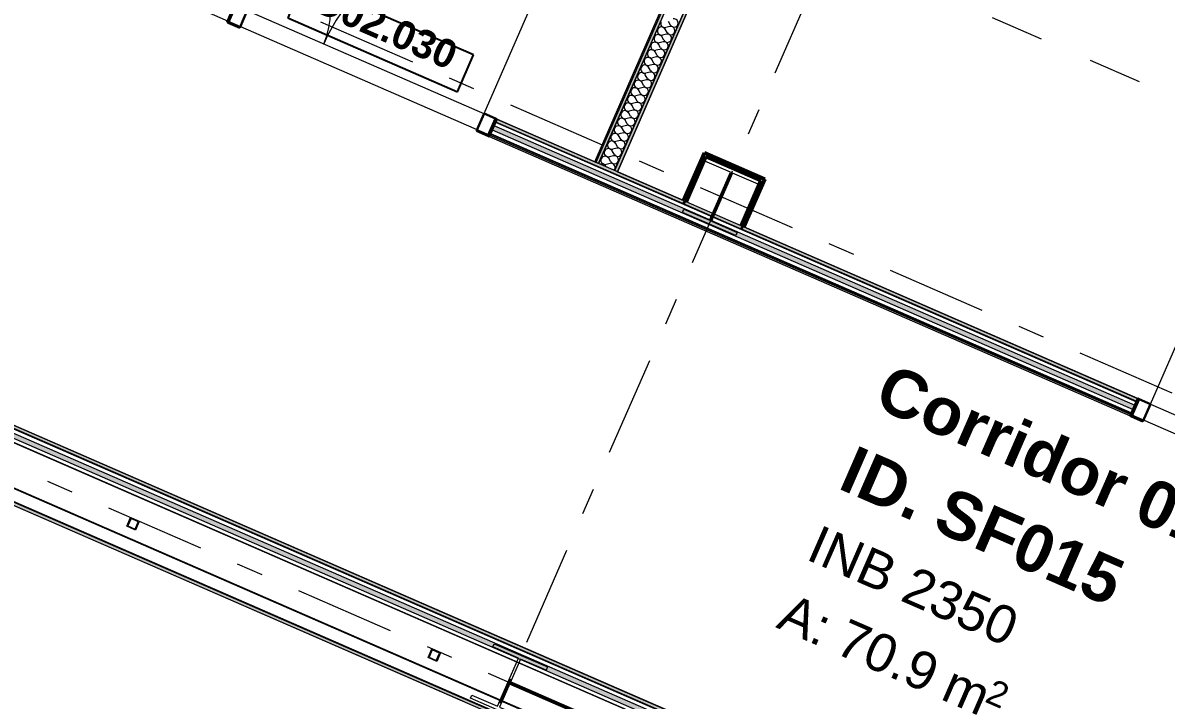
# Model space of a CAD drawing. Header units: millimetres. Extents: x -50172 to 90294, y -80883 to 956680.
# Drawn here: x 2893 to 8930, y -39148 to -35570 of the extents above; entities that cross this region are included whole.
import ezdxf
from ezdxf.enums import TextEntityAlignment as Align

# ---------------------------------------------------------------- set-up
doc = ezdxf.new("R2010")
doc.units = ezdxf.units.MM
doc.header["$MEASUREMENT"] = 0
doc.linetypes.add('Dashed', pattern=[564.444447, 282.222223, -282.222223])
doc.linetypes.add('Double Dashed', pattern=[1093.611073, 529.166651, -211.666656, 141.111112, -211.666656])
for name, color, linetype in [('A-25-M_Wall_Int', 7, 'Continuous'), ('A-95-MC_Marker_Section_P2.Marker', 7, 'Continuous'), ('COLUMN.IFC Import', 7, 'Continuous'), ('New_A-05-M_Gross_Int_Circulation', 7, 'Continuous'), ('New_A-15-MG_Structural_Grid_Phase_2', 7, 'Continuous'), ('New_A-25-M_Wall_Int', 7, 'Continuous'), ('New_A-35-M_FFE-Zone', 7, 'Continuous'), ('New_ArchiCAD Door Markers', 7, 'Continuous'), ('New_ArchiCAD Doors', 7, 'Continuous')]:
    doc.layers.add(name, color=color, linetype=linetype)
for name, color, linetype, lineweight, true_color in [('A-25-M_Wall_Int_Pen_No__107', 7, 'Continuous', 15, 0xa6a6a6), ('A-25-M_Wall_Int_Pen_No__27', 7, 'Continuous', 50, 0x2a2a2a), ('New_A-05-M_Gross_Int_Circulation_Pen_No__74', 7, 'Continuous', 20, 0x606060), ('New_A-15-MG_Structural_Grid_Phase_2_Pen_No__222', 7, 'Continuous', 13, 0x65af33), ('New_A-25-M_Wall_Int_Pen_No__107', 7, 'Continuous', 15, 0xa6a6a6), ('New_A-35-M_FFE-Zone_Pen_No__74', 7, 'Continuous', 20, 0x606060), ('New_ArchiCAD Doors_Pen_No__43', 7, 'Continuous', 30, 0x444444), ('New_ArchiCAD Doors_Pen_No__63', 7, 'Continuous', 20, 0x606060)]:
    doc.layers.add(name, color=color, linetype=linetype, lineweight=lineweight, true_color=true_color)
for name, color, linetype, lineweight in [('A-95-MC_Marker_Section_P2.Marker_Pen_No__1', 7, 'Continuous', 13), ('COLUMN.IFC Import_Pen_No__2', 8, 'Continuous', 15), ('New_A-25-M_Wall_Int_Pen_No__1', 7, 'Continuous', 13), ('New_A-95-P_Drawing_Pen_No__156', 5, 'Continuous', 50), ('New_ArchiCAD Door Markers_Pen_No__1', 7, 'Continuous', 13), ('New_ArchiCAD Door Markers_Pen_No__5', 7, 'Continuous', 25), ('New_ArchiCAD Doors_Pen_No__1', 7, 'Continuous', 13), ('New_ArchiCAD Zone Stamps_Pen_No__9', 7, 'Continuous', 13)]:
    doc.layers.add(name, color=color, linetype=linetype, lineweight=lineweight)
doc.styles.add('GENERATED_STYLE_1', font='')
doc.styles.add('GENERATED_STYLE_2', font='')
doc.styles.add('GENERATED_STYLE_3', font='')
doc.styles.add('GENERATED_STYLE_4', font='')
doc.styles.get('GENERATED_STYLE_1').set_extended_font_data('Swis721 BT', bold=True)
doc.styles.get('GENERATED_STYLE_2').set_extended_font_data('Arial', bold=True)
doc.styles.get('GENERATED_STYLE_3').set_extended_font_data('Arial')
doc.styles.get('GENERATED_STYLE_4').set_extended_font_data('Swis721 BT')
doc.linetypes.add('Double Slash', pattern='A,0,[1,EC-MA-00-02-DR-A-00368 Phase 2 Central Wing Second Floor GA-S2-P161.Shx,S=15.679012,R=0,X=0,Y=0],-1975.555563,0', length=1975.555563)

# ---------------------------------------------------------------- blocks, each defined once
blk = doc.blocks.new('Pooled Computer Lab_INB 2305_14_1', base_point=(6365.2, -45053))
at = {"layer": 'New_A-35-M_FFE-Zone_Pen_No__74', "linetype": 'Continuous'}
blk.add_line((5219.9, -39155.3), (1572.2, -37564.8), dxfattribs=at)
at = {"layer": 'New_ArchiCAD Zone Stamps_Pen_No__9'}
for tag, height, style, p in [('ROOM_NAME', 250, 'GENERATED_STYLE_2', (5192, -43344.9)), ('zoneNameLine2', 250, 'GENERATED_STYLE_2', (5003.5, -43777.1)), ('ROOM_NUMBER', 200, 'GENERATED_STYLE_3', (4815.1, -44197.8)), ('measuredAreaCode', 200, 'GENERATED_STYLE_3', (4658.1, -44557.9)), ('DUMMY_649', 200, 'GENERATED_STYLE_3', (4965.5, -44691.9)), ('DUMMY_650', 200, 'GENERATED_STYLE_3', (5594.6, -44966.3)), ('DUMMY_651', 133.3, 'GENERATED_STYLE_3', (5873.9, -45072.8))]:
    blk.add_attdef(tag, text='', height=height, rotation=336.44041, dxfattribs=dict(at, style=style)).set_placement(p, align=Align.TOP_LEFT)
blk = doc.blocks.new('Corridor 01- Second_INB 2350_15_1', base_point=(8528.9, -39020.1))
at = {"layer": 'New_A-05-M_Gross_Int_Circulation_Pen_No__74', "linetype": 'Continuous'}
for p, q in [((15105.3, -40414), (-6217.1, -31116.4)), ((1633.9, -37168.2), (14142.3, -42622.5))]:
    blk.add_line(p, q, dxfattribs=at)
at = {"layer": 'New_ArchiCAD Zone Stamps_Pen_No__9'}
for tag, height, style, p in [('ROOM_NAME', 250, 'GENERATED_STYLE_2', (7477.6, -37365.2)), ('zoneNameLine2', 250, 'GENERATED_STYLE_2', (7289.2, -37797.4)), ('ROOM_NUMBER', 200, 'GENERATED_STYLE_3', (7100.8, -38218.1)), ('measuredAreaCode', 200, 'GENERATED_STYLE_3', (6943.7, -38578.2)), ('ROOM_HOLES_PRM', 200, 'GENERATED_STYLE_3', (7251.1, -38712.2)), ('DUMMY_649', 200, 'GENERATED_STYLE_3', (7740.5, -38925.6)), ('DUMMY_650', 133.3, 'GENERATED_STYLE_3', (8019.8, -39032.1))]:
    blk.add_attdef(tag, text='', height=height, rotation=336.44041, dxfattribs=dict(at, style=style)).set_placement(p, align=Align.TOP_LEFT)
blk = doc.blocks.new('Research Area_ member of academic staff_INB 2306_16_1', base_point=(5896.8, -30607.2))
at = {"layer": 'New_A-35-M_FFE-Zone_Pen_No__74', "linetype": 'Continuous'}
for p, q in [((5913.2, -36304.7), (10189.3, -26498.4)), ((2081.4, -34633.8), (5913.2, -36304.7))]:
    blk.add_line(p, q, dxfattribs=at)
at = {"layer": 'New_ArchiCAD Zone Stamps_Pen_No__9'}
for tag, height, style, p in [('zoneNameLine2', 250, 'GENERATED_STYLE_2', (4497, -33436.6)), ('ROOM_NAME', 250, 'GENERATED_STYLE_2', (4064.8, -33248.1)), ('measuredAreaCode', 200, 'GENERATED_STYLE_3', (5289.2, -33770.6)), ('DUMMY_650', 200, 'GENERATED_STYLE_3', (5636.6, -32973.9)), ('ROOM_NUMBER', 200, 'GENERATED_STYLE_3', (4929.1, -33613.6)), ('DUMMY_651', 133.3, 'GENERATED_STYLE_3', (5758.4, -32679.3)), ('DUMMY_649', 200, 'GENERATED_STYLE_3', (5423.2, -33463.2))]:
    blk.add_attdef(tag, text='', height=height, rotation=66.44041, dxfattribs=dict(at, style=style)).set_placement(p, align=Align.TOP_LEFT)
blk = doc.blocks.new('LiSC Research_INB 2307_21_1', base_point=(11980.1, -31648))
at = {"layer": 'New_A-35-M_FFE-Zone_Pen_No__74', "linetype": 'Continuous'}
for p, q in [((10305.5, -26557.2), (6032.4, -36356.7)), ((6381.3, -36508.8), (6491.3, -36256.5)), ((6491.3, -36256.5), (6810.1, -36395.5)), ((6032.4, -36356.7), (6381.3, -36508.8)), ((6810.1, -36395.5), (6700, -36647.9)), ((6700, -36647.9), (10290.6, -38213.6))]:
    blk.add_line(p, q, dxfattribs=at)
at = {"layer": 'New_ArchiCAD Zone Stamps_Pen_No__9'}
for tag, height, style, p in [('ROOM_NAME', 250, 'GENERATED_STYLE_2', (9818.8, -30761.7)), ('zoneNameLine2', 250, 'GENERATED_STYLE_2', (9630.4, -31193.8)), ('ROOM_NUMBER', 200, 'GENERATED_STYLE_3', (9441.9, -31614.5)), ('measuredAreaCode', 200, 'GENERATED_STYLE_3', (9284.9, -31974.6)), ('DUMMY_649', 200, 'GENERATED_STYLE_3', (9592.3, -32108.7)), ('DUMMY_650', 200, 'GENERATED_STYLE_3', (10081.6, -32322.1)), ('DUMMY_651', 133.3, 'GENERATED_STYLE_3', (10360.9, -32428.6))]:
    blk.add_attdef(tag, text='', height=height, rotation=336.44041, dxfattribs=dict(at, style=style)).set_placement(p, align=Align.TOP_LEFT)
blk = doc.blocks.new('*X486')
at = {"layer": 'New_A-25-M_Wall_Int_Pen_No__107', "linetype": 'Continuous'}
blk.add_hatch(color=256, dxfattribs=at).paths.add_polyline_path([(5380.4, -36112.8), (5370.4, -36135.8), (8755.3, -37611.8), (8765.3, -37588.9)])
blk = doc.blocks.new('Double Door Asymmetric 19_11')
at = {"layer": 'New_ArchiCAD Doors_Pen_No__1', "linetype": 'Continuous'}
for p, q in [((-755, 0), (-755, -15)), ((755, 0), (755, -15)), ((-755, -15), (-755, -18)), ((-755, -18), (-755, -37)), ((-755, -37), (-755, -62)), ((755, -15), (755, -18)), ((755, -18), (755, -37)), ((755, -37), (755, -62)), ((-755, -62), (-755, -82)), ((-755, -82), (-755, -85)), ((-755, -85), (-755, -100)), ((755, -62), (755, -82)), ((755, -82), (755, -85)), ((755, -85), (755, -100))]:
    blk.add_line(p, q, dxfattribs=at)
at = {"layer": 'New_ArchiCAD Doors_Pen_No__43', "linetype": 'Continuous'}
for p, q in [((-748, 0), (-755, 0)), ((-755, 0), (-755, -100)), ((-682, 0), (-748, 0)), ((-748, 0), (-748, -100)), ((-682, -100), (-682, 0)), ((748, 0), (682, 0)), ((682, 0), (682, -100)), ((748, 0), (755, 0)), ((748, -100), (748, 0)), ((755, 0), (755, -100)), ((-748, -100), (-755, -100)), ((-748, -100), (-682, -100)), ((682, -100), (748, -100)), ((748, -100), (755, -100))]:
    blk.add_line(p, q, dxfattribs=at)
at = {"layer": 'New_ArchiCAD Doors_Pen_No__63', "linetype": 'Continuous'}
for p, q in [((682, 0), (682, 924)), ((-682, 0), (-682, 440))]:
    blk.add_line(p, q, dxfattribs=at)
for centre, radius, start, end in [((682, 0), 924, 90, 180), ((-682, 0), 440, 0, 90)]:
    blk.add_arc(centre, radius, start, end, dxfattribs=at)
blk = doc.blocks.new('Door Stamp 17_18')
at = {"layer": 'New_ArchiCAD Door Markers_Pen_No__5', "linetype": 'Continuous'}
for p, q in [((506.5, 261.8), (-470.6, 261.8)), ((-470.6, 261.8), (-470.6, 50)), ((506.5, 50), (506.5, 261.8)), ((-470.6, 50), (506.5, 50)), ((-470.6, 50), (506.5, 50))]:
    blk.add_line(p, q, dxfattribs=at)
at = {"layer": 'New_ArchiCAD Door Markers_Pen_No__1', "style": 'GENERATED_STYLE_1'}
blk.add_attdef('AC_WIDO_ID', text='', height=150, dxfattribs=at).set_placement((-411.8, 94.2), align=Align.BOTTOM_LEFT)
blk = doc.blocks.new('Wall_125_1', base_point=(-6271.7, -30991.6))
at = {"layer": 'A-25-M_Wall_Int_Pen_No__107', "linetype": 'Continuous'}
for points in [[(6395, -36514.9), (6381.3, -36508.9), (6375.3, -36522.7), (6389, -36528.7)], [(6700, -36647.9), (6686.3, -36641.9), (6680.3, -36655.7), (6694, -36661.7)]]:
    blk.add_hatch(color=256, dxfattribs=at).paths.add_polyline_path(points)
at = {"layer": 'New_A-25-M_Wall_Int_Pen_No__107', "linetype": 'Continuous', "lineweight": 0, "true_color": 0x535353}
for points in [[(5389.1, -36092.7), (5387.9, -36095.4), (8772.9, -37571.4), (8774.1, -37568.7)], [(5362.4, -36154.1), (5361.2, -36156.8), (8746.1, -37632.9), (8747.3, -37630.1)]]:
    blk.add_hatch(color=251, dxfattribs=at).paths.add_polyline_path(points)
at = {"layer": 'New_A-25-M_Wall_Int_Pen_No__107', "linetype": 'Continuous'}
for points in [[(5395.1, -36078.9), (5389.1, -36092.7), (6375.3, -36522.7), (6381.3, -36508.9)], [(5355.2, -36170.6), (8740.1, -37646.6), (8746.1, -37632.9), (5361.2, -36156.8)], [(6686.3, -36641.9), (6395, -36514.9), (6389, -36528.7), (6680.3, -36655.7)], [(6700, -36647.9), (6694, -36661.7), (8774.1, -37568.7), (8780.1, -37554.9)]]:
    blk.add_hatch(color=256, dxfattribs=at).paths.add_polyline_path(points)
at = {"layer": 'New_A-25-M_Wall_Int_Pen_No__1', "linetype": 'Continuous'}
for p, q in [((5387.9, -36095.4), (5380.4, -36112.8)), ((5389.1, -36092.7), (5387.9, -36095.4)), ((5387.9, -36095.4), (8772.9, -37571.4)), ((5395.1, -36078.9), (5389.1, -36092.7)), ((5389.1, -36092.7), (6375.3, -36522.7)), ((5361.2, -36156.8), (5355.2, -36170.6)), ((5362.4, -36154.1), (5361.2, -36156.8)), ((5361.2, -36156.8), (8746.1, -37632.9)), ((5370.4, -36135.8), (5362.4, -36154.1)), ((5362.4, -36154.1), (8747.3, -37630.1)), ((5380.4, -36112.8), (5370.4, -36135.8)), ((5370.4, -36135.8), (8755.3, -37611.8)), ((5380.4, -36112.8), (8765.3, -37588.9)), ((6375.3, -36522.7), (6389, -36528.7)), ((6389, -36528.7), (6680.3, -36655.7)), ((6680.3, -36655.7), (6694, -36661.7)), ((6694, -36661.7), (8774.1, -37568.7)), ((8765.3, -37588.9), (8755.3, -37611.8)), ((8772.9, -37571.4), (8765.3, -37588.9)), ((8774.1, -37568.7), (8772.9, -37571.4)), ((8780.1, -37554.9), (8774.1, -37568.7)), ((8746.1, -37632.9), (8740.1, -37646.6)), ((8747.3, -37630.1), (8746.1, -37632.9)), ((8755.3, -37611.8), (8747.3, -37630.1))]:
    blk.add_line(p, q, dxfattribs=at)
at = {"layer": 'New_A-25-M_Wall_Int_Pen_No__1', "linetype": 'Continuous', "flags": 128}
for points in [[(6381.3, -36508.9), (5395.1, -36078.9)], [(5355.2, -36170.6), (8740.1, -37646.6)], [(6686.3, -36641.9), (6395, -36514.9)], [(8780.1, -37554.9), (6700, -36647.9)]]:
    blk.add_lwpolyline(points, dxfattribs=at)
at = {"layer": 'New_A-25-M_Wall_Int', "color": 250, "lineweight": 50, "true_color": 0x2a2a2a}
blk.add_blockref('*X486', (0, 0), dxfattribs=at)
at = {"layer": 'New_ArchiCAD Door Markers'}
ref = blk.add_blockref('Door Stamp 17_18', (4703.1, -35777.1), dxfattribs=dict(at, rotation=336.4404115839982))
ref.add_attrib('AC_WIDO_ID', 'ID02.030', dxfattribs={"layer": 'New_ArchiCAD Door Markers_Pen_No__1', "color": 7, "height": 150, "rotation": 336.44041, "style": 'GENERATED_STYLE_1'}).set_placement((4345.6, -35521.9), align=Align.BOTTOM_LEFT)
at = {"layer": 'New_ArchiCAD Doors', "color": 251, "linetype": 'Continuous', "lineweight": 20, "true_color": 0x606060, "zscale": 1000, "rotation": 336.4404115839982}
for p in [(4703.1, -35777.1), (9472.2, -37856.7)]:
    blk.add_blockref('Double Door Asymmetric 19_11', p, dxfattribs=at)
blk = doc.blocks.new('*X504')
at = {"layer": 'New_A-25-M_Wall_Int_Pen_No__107', "linetype": 'Continuous'}
for p, q in [((6294.7, -35621.9), (6283.9, -35602.8)), ((6308.7, -35589.7), (6287.4, -35594.8)), ((6312.2, -35581.7), (6301.4, -35562.7)), ((6273.7, -35670), (6252.4, -35675.1)), ((6277.2, -35662), (6266.4, -35643)), ((6291.2, -35629.9), (6269.9, -35634.9)), ((6242.2, -35742.3), (6231.4, -35723.3)), ((6256.2, -35710.2), (6234.9, -35715.2)), ((6259.7, -35702.2), (6248.9, -35683.1)), ((6221.2, -35790.5), (6199.9, -35795.6)), ((6224.7, -35782.5), (6213.9, -35763.4)), ((6238.7, -35750.4), (6217.4, -35755.4)), ((6189.7, -35862.8), (6178.9, -35843.8)), ((6203.7, -35830.7), (6182.4, -35835.7)), ((6207.2, -35822.6), (6196.4, -35803.6)), ((6168.7, -35911), (6147.3, -35916)), ((6172.2, -35903), (6161.4, -35883.9)), ((6186.2, -35870.8), (6164.9, -35875.9)), ((6137.1, -35983.3), (6126.3, -35964.2)), ((6151.2, -35951.2), (6129.8, -35956.2)), ((6154.7, -35943.1), (6143.8, -35924.1)), ((6116.1, -36031.5), (6094.8, -36036.5)), ((6119.6, -36023.4), (6108.8, -36004.4)), ((6133.6, -35991.3), (6112.3, -35996.4)), ((6084.6, -36103.8), (6073.8, -36084.7)), ((6098.6, -36071.6), (6077.3, -36076.7)), ((6102.1, -36063.6), (6091.3, -36044.5)), ((6063.6, -36151.9), (6042.3, -36157)), ((6067.1, -36143.9), (6056.3, -36124.9)), ((6081.1, -36111.8), (6059.8, -36116.8)), ((6032.1, -36224.2), (6021.3, -36205.2)), ((6046.1, -36192.1), (6024.8, -36197.1)), ((6049.6, -36184.1), (6038.8, -36165)), ((6011.1, -36272.4), (5989.7, -36277.5)), ((6014.6, -36264.4), (6003.8, -36245.3)), ((6028.6, -36232.3), (6007.3, -36237.3)), ((5971.2, -36329.9), (5968.7, -36325.6)), ((5993.6, -36312.6), (5972.2, -36317.6)), ((5997.1, -36304.5), (5986.2, -36285.5))]:
    blk.add_line(p, q, dxfattribs=at)
for centre, start, end in [((6331.3, -35570.9), 209.57051, 103.31031), ((6264.9, -35613.6), 156.44041, 283.31031), ((6264.9, -35613.6), 29.57051, 156.44041), ((6282.4, -35573.5), 156.44041, 283.31031), ((6313.8, -35611), 209.57051, 103.31031), ((6229.9, -35693.9), 29.57051, 156.44041), ((6247.4, -35653.8), 156.44041, 283.31031), ((6247.4, -35653.8), 29.57051, 156.44041), ((6278.8, -35691.4), 209.57051, 103.31031), ((6296.3, -35651.2), 209.57051, 103.31031), ((6212.3, -35734.1), 156.44041, 283.31031), ((6212.3, -35734.1), 29.57051, 156.44041), ((6229.9, -35693.9), 156.44041, 283.31031), ((6261.3, -35731.5), 209.57051, 103.31031), ((6177.3, -35814.4), 29.57051, 156.44041), ((6194.8, -35774.2), 156.44041, 283.31031), ((6194.8, -35774.2), 29.57051, 156.44041), ((6226.2, -35811.8), 209.57051, 103.31031), ((6243.7, -35771.7), 209.57051, 103.31031), ((6159.8, -35854.6), 156.44041, 283.31031), ((6159.8, -35854.6), 29.57051, 156.44041), ((6177.3, -35814.4), 156.44041, 283.31031), ((6208.7, -35852), 209.57051, 103.31031), ((6124.8, -35934.9), 29.57051, 156.44041), ((6142.3, -35894.7), 156.44041, 283.31031), ((6142.3, -35894.7), 29.57051, 156.44041), ((6173.7, -35932.3), 209.57051, 103.31031), ((6191.2, -35892.2), 209.57051, 103.31031), ((6107.3, -35975), 156.44041, 283.31031), ((6107.3, -35975), 29.57051, 156.44041), ((6124.8, -35934.9), 156.44041, 283.31031), ((6156.2, -35972.5), 209.57051, 103.31031), ((6072.3, -36055.4), 29.57051, 156.44041), ((6089.8, -36015.2), 156.44041, 283.31031), ((6089.8, -36015.2), 29.57051, 156.44041), ((6121.2, -36052.8), 209.57051, 103.31031), ((6138.7, -36012.6), 209.57051, 103.31031), ((6054.7, -36095.5), 156.44041, 283.31031), ((6054.7, -36095.5), 29.57051, 156.44041), ((6072.3, -36055.4), 156.44041, 283.31031), ((6103.7, -36092.9), 209.57051, 103.31031), ((6019.7, -36175.8), 29.57051, 156.44041), ((6037.2, -36135.7), 156.44041, 283.31031), ((6037.2, -36135.7), 29.57051, 156.44041), ((6068.6, -36173.3), 209.57051, 103.31031), ((6086.2, -36133.1), 209.57051, 103.31031), ((6002.2, -36216), 156.44041, 283.31031), ((6002.2, -36216), 29.57051, 156.44041), ((6019.7, -36175.8), 156.44041, 283.31031), ((6051.1, -36213.4), 209.57051, 103.31031), ((5967.2, -36296.3), 29.57051, 156.44041), ((5984.7, -36256.1), 156.44041, 283.31031), ((5984.7, -36256.1), 29.57051, 156.44041), ((6016.1, -36293.7), 209.57051, 103.31031), ((6033.6, -36253.6), 209.57051, 103.31031), ((5949.7, -36336.5), 29.57051, 114.79389), ((5967.2, -36296.3), 156.44041, 283.31031), ((5998.6, -36333.9), 316.83948, 103.31031)]:
    blk.add_arc(centre, 21.9, start, end, dxfattribs=at)
blk = doc.blocks.new('Wall_134_1', base_point=(6032.4, -36356.7))
at = {"layer": 'New_A-25-M_Wall_Int_Pen_No__107', "linetype": 'Continuous'}
for points in [[(5932.5, -36313.1), (10208.5, -26506.8), (10194.8, -26500.8), (5918.7, -36307.1)], [(6032.4, -36356.7), (10308.4, -26550.4), (10294.7, -26544.4), (6018.7, -36350.7)]]:
    blk.add_hatch(color=256, dxfattribs=at).paths.add_polyline_path(points)
at = {"layer": 'New_A-25-M_Wall_Int_Pen_No__107', "linetype": 'Continuous', "lineweight": 0, "true_color": 0x535353}
for points in [[(5933.4, -36313.5), (10209.4, -26507.2), (10208.5, -26506.8), (5932.5, -36313.1)], [(6018.7, -36350.7), (10294.7, -26544.4), (10293.8, -26544), (6017.7, -36350.3)]]:
    blk.add_hatch(color=251, dxfattribs=at).paths.add_polyline_path(points)
at = {"layer": 'New_A-25-M_Wall_Int_Pen_No__1', "linetype": 'Continuous'}
for p, q in [((5932.5, -36313.1), (10208.5, -26506.8)), ((5933.4, -36313.5), (10209.4, -26507.2)), ((6017.7, -36350.3), (10293.8, -26544)), ((6018.7, -36350.7), (10294.7, -26544.4))]:
    blk.add_line(p, q, dxfattribs=at)
at = {"layer": 'New_A-25-M_Wall_Int_Pen_No__1', "linetype": 'Continuous', "flags": 128}
for points in [[(10194.8, -26500.8), (5918.7, -36307.1)], [(6032.4, -36356.7), (10308.4, -26550.4)], [(5932.5, -36313.1), (5918.7, -36307.1)], [(5933.4, -36313.5), (5932.5, -36313.1)], [(6017.7, -36350.3), (5933.4, -36313.5)], [(6018.7, -36350.7), (6017.7, -36350.3)], [(6032.4, -36356.7), (6018.7, -36350.7)]]:
    blk.add_lwpolyline(points, dxfattribs=at)
at = {"layer": 'New_A-25-M_Wall_Int', "color": 250, "lineweight": 50, "true_color": 0x2a2a2a}
blk.add_blockref('*X504', (0, 0), dxfattribs=at)
blk = doc.blocks.new('Wall_218_1', base_point=(1478.7, -37524))
at = {"layer": 'New_A-25-M_Wall_Int_Pen_No__107', "linetype": 'Continuous', "lineweight": 0, "true_color": 0x535353}
for points in [[(13943.3, -42866.4), (1590.6, -37480.1), (1589.4, -37482.8), (13942.1, -42869.2)], [(13916.5, -42927.8), (1563.8, -37541.5), (1562.6, -37544.2), (13915.3, -42930.6)]]:
    blk.add_hatch(color=251, dxfattribs=at).paths.add_polyline_path(points)
at = {"layer": 'New_A-25-M_Wall_Int_Pen_No__107', "linetype": 'Continuous'}
blk.add_hatch(color=256, dxfattribs=at).paths.add_polyline_path([(13915.3, -42930.6), (1562.6, -37544.2), (1556.6, -37558), (13909.3, -42944.3)])
at = {"layer": 'New_A-25-M_Wall_Int_Pen_No__1', "linetype": 'Continuous'}
for p, q in [((13942.1, -42869.2), (1589.4, -37482.8)), ((13915.3, -42930.6), (1562.6, -37544.2)), ((13916.5, -42927.8), (1563.8, -37541.5))]:
    blk.add_line(p, q, dxfattribs=at)
at = {"layer": 'New_A-25-M_Wall_Int_Pen_No__1', "linetype": 'Continuous', "flags": 128}
for points in [[(13943.3, -42866.4), (1590.6, -37480.1)], [(1556.6, -37558), (13909.3, -42944.3)]]:
    blk.add_lwpolyline(points, dxfattribs=at)
blk = doc.blocks.new('*X717')
at = {"layer": 'New_A-25-M_Wall_Int_Pen_No__107', "linetype": 'Continuous'}
blk.add_hatch(color=256, dxfattribs=at).paths.add_polyline_path([(1666.4, -37251.1), (14059.4, -42655.1), (14092.3, -42642.2), (1653.5, -37218.2)])
blk = doc.blocks.new('Wall_274_1', base_point=(1633.9, -37168.2))
at = {"layer": 'New_A-25-M_Wall_Int_Pen_No__107', "linetype": 'Continuous'}
blk.add_hatch(color=256, dxfattribs=at).paths.add_polyline_path([(1641.6, -37187.9), (14122.6, -42630.3), (14142.3, -42622.5), (1633.9, -37168.2)])
at = {"layer": 'New_A-25-M_Wall_Int_Pen_No__107', "linetype": 'Continuous', "lineweight": 0, "true_color": 0x535353}
for points in [[(1643.2, -37191.9), (14118.6, -42631.8), (14122.6, -42630.3), (1641.6, -37187.9)], [(1677.8, -37280.1), (14030.4, -42666.5), (14034.4, -42664.9), (1676.3, -37276.1)]]:
    blk.add_hatch(color=251, dxfattribs=at).paths.add_polyline_path(points)
at = {"layer": 'New_A-25-M_Wall_Int_Pen_No__1', "linetype": 'Continuous'}
for p, q in [((1641.6, -37187.9), (14122.6, -42630.3)), ((1643.2, -37191.9), (14118.6, -42631.8)), ((1653.5, -37218.2), (14092.3, -42642.2)), ((1666.4, -37251.1), (14059.4, -42655.1)), ((1676.3, -37276.1), (14034.4, -42664.9))]:
    blk.add_line(p, q, dxfattribs=at)
at = {"layer": 'New_A-25-M_Wall_Int_Pen_No__1', "linetype": 'Continuous', "flags": 128}
for points in [[(14142.3, -42622.5), (1633.9, -37168.2)], [(1677.8, -37280.1), (14030.4, -42666.5)]]:
    blk.add_lwpolyline(points, dxfattribs=at)
at = {"layer": 'New_A-25-M_Wall_Int', "color": 250, "lineweight": 50, "true_color": 0x2a2a2a}
blk.add_blockref('*X717', (0, 0), dxfattribs=at)
blk = doc.blocks.new('Wall_359_1', base_point=(6395, -36514.9))
at = {"layer": 'A-25-M_Wall_Int_Pen_No__107', "linetype": 'Continuous'}
blk.add_hatch(color=256, dxfattribs=at).paths.add_polyline_path([(6395, -36514.9), (6499.1, -36276.3), (6491.3, -36256.5), (6381.3, -36508.9)])
at = {"layer": 'A-25-M_Wall_Int_Pen_No__27', "linetype": 'Continuous', "flags": 128}
for points in [[(6491.3, -36256.5), (6381.3, -36508.9)], [(6395, -36514.9), (6499.1, -36276.3)]]:
    blk.add_lwpolyline(points, dxfattribs=at)
blk = doc.blocks.new('Wall_360_1', base_point=(6499.1, -36276.3))
at = {"layer": 'A-25-M_Wall_Int_Pen_No__107', "linetype": 'Continuous'}
blk.add_hatch(color=256, dxfattribs=at).paths.add_polyline_path([(6499.1, -36276.3), (6790.3, -36403.3), (6810.1, -36395.5), (6491.3, -36256.5)])
at = {"layer": 'A-25-M_Wall_Int_Pen_No__27', "linetype": 'Continuous', "flags": 128}
for points in [[(6810.1, -36395.5), (6491.3, -36256.5)], [(6499.1, -36276.3), (6790.3, -36403.3)]]:
    blk.add_lwpolyline(points, dxfattribs=at)
blk = doc.blocks.new('Wall_361_1', base_point=(6790.3, -36403.3))
at = {"layer": 'A-25-M_Wall_Int_Pen_No__107', "linetype": 'Continuous'}
blk.add_hatch(color=256, dxfattribs=at).paths.add_polyline_path([(6790.3, -36403.3), (6686.3, -36641.9), (6700, -36647.9), (6810.1, -36395.5)])
at = {"layer": 'A-25-M_Wall_Int_Pen_No__27', "linetype": 'Continuous', "flags": 128}
for points in [[(6790.3, -36403.3), (6686.3, -36641.9)], [(6700, -36647.9), (6810.1, -36395.5)]]:
    blk.add_lwpolyline(points, dxfattribs=at)
blk = doc.blocks.new('Column 73')
at = {"layer": 'COLUMN.IFC Import_Pen_No__2', "linetype": 'Continuous'}
for p, q in [((-153.7, 157.25), (153.7, 157.25)), ((-153.7, 138.55), (-153.7, 157.25)), ((-6, 138.55), (-153.7, 138.55)), ((-6, -138.55), (-6, 138.55)), ((6, 138.55), (6, -138.55)), ((153.7, 138.55), (6, 138.55)), ((153.7, 157.25), (153.7, 138.55)), ((-153.7, -138.55), (-6, -138.55)), ((-153.7, -157.25), (-153.7, -138.55)), ((153.7, -157.25), (-153.7, -157.25)), ((6, -138.55), (153.7, -138.55)), ((153.7, -138.55), (153.7, -157.25))]:
    blk.add_line(p, q, dxfattribs=at)
blk = doc.blocks.new('Discrete Accessory 619')
at = {"layer": 'COLUMN.IFC Import_Pen_No__2', "linetype": 'Continuous'}
for p, q in [((-25, 25), (25, 25)), ((-25, -25), (-25, 25)), ((-21, 21), (-21, -21)), ((21, 21), (-21, 21)), ((21, -21), (21, 21)), ((25, 25), (25, -25)), ((25, -25), (-25, -25)), ((-21, -21), (21, -21))]:
    blk.add_line(p, q, dxfattribs=at)
blk = doc.blocks.new('Discrete Accessory 620')
at = {"layer": 'COLUMN.IFC Import_Pen_No__2', "linetype": 'Continuous'}
for p, q in [((-25, 25), (25, 25)), ((-25, -25), (-25, 25)), ((-21, 21), (-21, -21)), ((21, 21), (-21, 21)), ((21, -21), (21, 21)), ((25, 25), (25, -25)), ((25, -25), (-25, -25)), ((-21, -21), (21, -21))]:
    blk.add_line(p, q, dxfattribs=at)
blk = doc.blocks.new('Standard grid marker_32')
at = {"layer": 'New_A-15-MG_Structural_Grid_Phase_2_Pen_No__222', "linetype": 'Double Dashed'}
blk.add_line((705.1, 0), (53258.1, 0), dxfattribs=at)
at = {"layer": 'New_A-15-MG_Structural_Grid_Phase_2_Pen_No__222', "style": 'GENERATED_STYLE_4'}
for tag, p in [('AC_MarkerText_1_0', (-500, 38.7)), ('AC_MarkerText_1_1', (54463.2, 38.7))]:
    blk.add_attdef(tag, text='', height=350, rotation=180, dxfattribs=at).set_placement(p, align=Align.MIDDLE_CENTER)
blk = doc.blocks.new('Standard grid marker_33')
at = {"layer": 'New_A-15-MG_Structural_Grid_Phase_2_Pen_No__222', "linetype": 'Double Dashed'}
blk.add_line((705.1, 0), (54601, 0), dxfattribs=at)
at = {"layer": 'New_A-15-MG_Structural_Grid_Phase_2_Pen_No__222', "style": 'GENERATED_STYLE_4'}
for tag, p in [('AC_MarkerText_1_0', (-500, 43.4)), ('AC_MarkerText_1_1', (55806.1, 43.4))]:
    blk.add_attdef(tag, text='', height=350, rotation=180, dxfattribs=at).set_placement(p, align=Align.MIDDLE_CENTER)
blk = doc.blocks.new('Standard grid marker_35')
at = {"layer": 'New_A-15-MG_Structural_Grid_Phase_2_Pen_No__222', "linetype": 'Double Dashed'}
blk.add_line((2211.6, 0), (53472.7, 0), dxfattribs=at)
at = {"layer": 'New_A-15-MG_Structural_Grid_Phase_2_Pen_No__222', "style": 'GENERATED_STYLE_4'}
for tag, p in [('AC_MarkerText_1_0', (-500, 1206.2)), ('AC_MarkerText_1_1', (56184.2, 1206.2))]:
    blk.add_attdef(tag, text='', height=350, rotation=270, dxfattribs=at).set_placement(p, align=Align.MIDDLE_CENTER)
blk = doc.blocks.new('Cutting Plane_4_1', base_point=(-25330.5, -21002.6))
at = {"layer": 'A-95-MC_Marker_Section_P2.Marker_Pen_No__1', "linetype": 'Dashed'}
blk.add_line((-25101.3, -21102.5), (22391.9, -41811.9), dxfattribs=at)

msp = doc.modelspace()

# ---------------------------------------------------------------- linework, layer by layer
at = {"layer": 'New_A-95-P_Drawing_Pen_No__156', "linetype": 'Double Slash', "flags": 128}
msp.add_lwpolyline([(5460.7, -39055.1), (11066.8, -41499.6)], dxfattribs=at)

# ---------------------------------------------------------------- block references
at = {"layer": 'A-25-M_Wall_Int', "color": 250, "lineweight": 50, "true_color": 0x2a2a2a}
for name, p in [('Wall_359_1', (6395, -36514.9)), ('Wall_360_1', (6499.1, -36276.3)), ('Wall_361_1', (6790.3, -36403.3))]:
    msp.add_blockref(name, p, dxfattribs=at)
at = {"layer": 'A-95-MC_Marker_Section_P2.Marker'}
msp.add_blockref('Cutting Plane_4_1', (-25330.5, -21002.6), dxfattribs=at)
at = {"layer": 'COLUMN.IFC Import', "linetype": 'Continuous', "zscale": 1000}
for name, p, rotation in [('Column 73', (6579.3, -36488.5), 336.4404115839877), ('Discrete Accessory 620', (3474.8, -38216.6), 246.4404115839877), ('Discrete Accessory 619', (5065.2, -38910.1), 246.4404115839877), ('Column 73', (5460.2, -39055.1), 336.4404115839877)]:
    msp.add_blockref(name, p, dxfattribs=dict(at, rotation=rotation))
at = {"layer": 'New_A-05-M_Gross_Int_Circulation', "linetype": 'Continuous'}
ref = msp.add_blockref('Corridor 01- Second_INB 2350_15_1', (8528.9, -39020.1), dxfattribs=at)
ref.add_attrib('ROOM_NAME', 'Corridor 01- Second', dxfattribs={"layer": 'New_ArchiCAD Zone Stamps_Pen_No__9', "color": 7, "height": 250, "rotation": 336.44041, "style": 'GENERATED_STYLE_2'}).set_placement((7477.6, -37365.2), align=Align.TOP_LEFT)
ref.add_attrib('ROOM_HOLES_PRM', '70.9', dxfattribs={"layer": 'New_ArchiCAD Zone Stamps_Pen_No__9', "color": 7, "height": 200, "rotation": 336.44041, "style": 'GENERATED_STYLE_3'}).set_placement((7251.1, -38712.2), align=Align.TOP_LEFT)
ref.add_attrib('ROOM_NUMBER', 'INB 2350', dxfattribs={"layer": 'New_ArchiCAD Zone Stamps_Pen_No__9', "color": 7, "height": 200, "rotation": 336.44041, "style": 'GENERATED_STYLE_3'}).set_placement((7100.8, -38218.1), align=Align.TOP_LEFT)
ref.add_attrib('zoneNameLine2', 'ID. SF015', dxfattribs={"layer": 'New_ArchiCAD Zone Stamps_Pen_No__9', "color": 7, "height": 250, "rotation": 336.44041, "style": 'GENERATED_STYLE_2'}).set_placement((7289.2, -37797.4), align=Align.TOP_LEFT)
ref.add_attrib('measuredAreaCode', 'A: ', dxfattribs={"layer": 'New_ArchiCAD Zone Stamps_Pen_No__9', "color": 7, "height": 200, "rotation": 336.44041, "style": 'GENERATED_STYLE_3'}).set_placement((6943.7, -38578.2), align=Align.TOP_LEFT)
ref.add_attrib('DUMMY_649', ' m', dxfattribs={"layer": 'New_ArchiCAD Zone Stamps_Pen_No__9', "color": 7, "height": 200, "rotation": 336.44041, "style": 'GENERATED_STYLE_3'}).set_placement((7740.5, -38925.6), align=Align.TOP_LEFT)
ref.add_attrib('DUMMY_650', '2', dxfattribs={"layer": 'New_ArchiCAD Zone Stamps_Pen_No__9', "color": 7, "height": 133.3, "rotation": 336.44041, "style": 'GENERATED_STYLE_3'}).set_placement((8019.8, -39032.1), align=Align.TOP_LEFT)
at = {"layer": 'New_A-15-MG_Structural_Grid_Phase_2', "color": 8, "linetype": 'Continuous', "lineweight": 15, "zscale": 1000}
for name, p, rotation in [('Standard grid marker_35', (-2323.9, -56907.5), 66.44041158399293), ('Standard grid marker_32', (22639.6, -43491.3), 156.4404115839929), ('Standard grid marker_33', (21520.4, -46057.9), 156.4404115839929)]:
    msp.add_blockref(name, p, dxfattribs=dict(at, rotation=rotation))
at = {"layer": 'New_A-25-M_Wall_Int', "color": 250, "lineweight": 50, "true_color": 0x2a2a2a}
for name, p in [('Wall_134_1', (6032.4, -36356.7)), ('Wall_125_1', (-6271.7, -30991.6)), ('Wall_274_1', (1633.9, -37168.2)), ('Wall_218_1', (1478.7, -37524))]:
    msp.add_blockref(name, p, dxfattribs=at)
at = {"layer": 'New_A-35-M_FFE-Zone', "linetype": 'Continuous'}
for name, p in [('Research Area_ member of academic staff_INB 2306_16_1', (5896.8, -30607.2)), ('LiSC Research_INB 2307_21_1', (11980.1, -31648)), ('Pooled Computer Lab_INB 2305_14_1', (6365.2, -45053))]:
    msp.add_blockref(name, p, dxfattribs=at)

doc.saveas('drawing.dxf')
